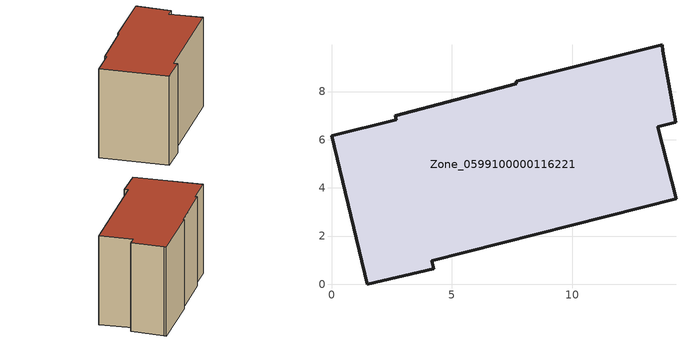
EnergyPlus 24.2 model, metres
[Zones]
Zone_0599100000116221
 floor ground (C_G): 14.29,6.73 13.55,6.54 14.3,3.55 4.16,0.98 4.25,0.64 1.48,0 0,6.16 2.69,6.83 2.65,7 7.68,8.31 7.66,8.42 13.72,9.94 13.75,9.69 z0
 wall outside (C_F): 13.72,9.94 7.66,8.42 7.68,8.31 2.65,7 2.69,6.83 0,6.16 1.48,0 4.25,0.64 4.16,0.98 14.3,3.55 13.55,6.54 14.29,6.73 13.75,9.69 13.72,9.94 z0:8.42
 roof outside (C_R): 13.75,9.69 13.72,9.94 7.66,8.42 7.68,8.31 2.65,7 2.69,6.83 0,6.16 1.48,0 4.25,0.64 4.16,0.98 14.3,3.55 13.55,6.54 14.29,6.73 z8.42
[BUILDING]
Pand.0599100000116221: North Axis=0; Terrain=City; Loads Convergence Tolerance Value=0.04; Temperature Convergence Tolerance Value=0.4; Solar Distribution=FullExterior; Maximum Number of Warmup Days=25; Minimum Number of Warmup Days=1
[Site:Location]
Rotterdam.The.Hague.AP_ZH_NLD Design_Conditions: Latitude=51.96; Longitude=4.45; Time Zone=1; Elevation=-4.5
[SITE:GROUNDTEMPERATURE:BUILDINGSURFACE]
18, 18, 18, 18, 18, 18, 18, 18, 18, 18, 18, 18
[MATERIAL] Thermal Absorptance=0.9; Solar Absorptance=0.7; Visible Absorptance=0.7
Name | Roughness | Thickness | Conductivity | Density | Specific Heat
G.TI.1975-1991 | MediumSmooth | 0.15 | 0.288461 | 540 | 1210
F.TI.1975-1991 | Rough | 0.3 | 0.230769 | 1920 | 840
R.TI.1975-1991 | MediumRough | 0.2 | 0.153846 | 1500 | 1000
[CONSTRUCTION]
C_G: G.TI.1975-1991
C_F: F.TI.1975-1991
C_R: R.TI.1975-1991
[ZONE]
Zone_0599100000116221: Type=1; Multiplier=1; Ceiling Height=Autocalculate; Volume=Autocalculate; Floor Area=autocalculate; Part of Total Floor Area=Yes
[ZONEINFILTRATION:DESIGNFLOWRATE]
Infil_Zone_0599100000116221: Zone or ZoneList or Space or SpaceList=Zone_0599100000116221; Schedule=AlwaysOn; Design Flow Rate Calculation Method=Flow/Area; Flow Rate per Floor Area=0.003; Constant Term Coefficient=1; Temperature Term Coefficient=0; Velocity Term Coefficient=0; Velocity Squared Term Coefficient=0
[HVACTEMPLATE:ZONE:IDEALLOADSAIRSYSTEM]
Zone_0599100000116221: Maximum Heating Supply Air Temperature=50; Minimum Cooling Supply Air Temperature=13; Maximum Heating Supply Air Humidity Ratio=0.0156; Minimum Cooling Supply Air Humidity Ratio=0.0077; Heating Limit=NoLimit; Cooling Limit=NoLimit; Dehumidification Control Type=ConstantSensibleHeatRatio; Cooling Sensible Heat Ratio=0.7; Dehumidification Setpoint=60; Humidification Control Type=None; Humidification Setpoint=30; Outdoor Air Method=None; Outdoor Air Flow Rate per Person=0.00944; Outdoor Air Flow Rate per Zone Floor Area=0; Outdoor Air Flow Rate per Zone=0; Demand Controlled Ventilation Type=None; Outdoor Air Economizer Type=NoEconomizer; Heat Recovery Type=None; Sensible Heat Recovery Effectiveness=0.7; Latent Heat Recovery Effectiveness=0.65
[ZONECONTROL:THERMOSTAT]
ThermostatControl_Zone_0599100000116221: Zone or ZoneList=Zone_0599100000116221; Control Type Schedule=DualSetpointControlType; Control 1=Thermostat_Zone_0599100000116221; Temperature Difference Between Cutout And Setpoint=0
[THERMOSTATSETPOINT:DUALSETPOINT]
Thermostat_Zone_0599100000116221: Heating Setpoint Temperature Schedule=HeatingSetpoint_Zone_0599100000116221; Cooling Setpoint Temperature Schedule=CoolingSetpoint_Zone_0599100000116221
[SCHEDULE:COMPACT]
HeatingSetpoint_Zone_0599100000116221: Through: 12/31, For: AllDays, Until: 24:00, 21
CoolingSetpoint_Zone_0599100000116221: Through: 12/31, For: AllDays, Until: 24:00, 24
DualSetpointControlType: Through: 12/31, For: AllDays, Until: 24:00, 4
AlwaysOn: Through: 12/31, For: AllDays, Until: 24:00, 1
